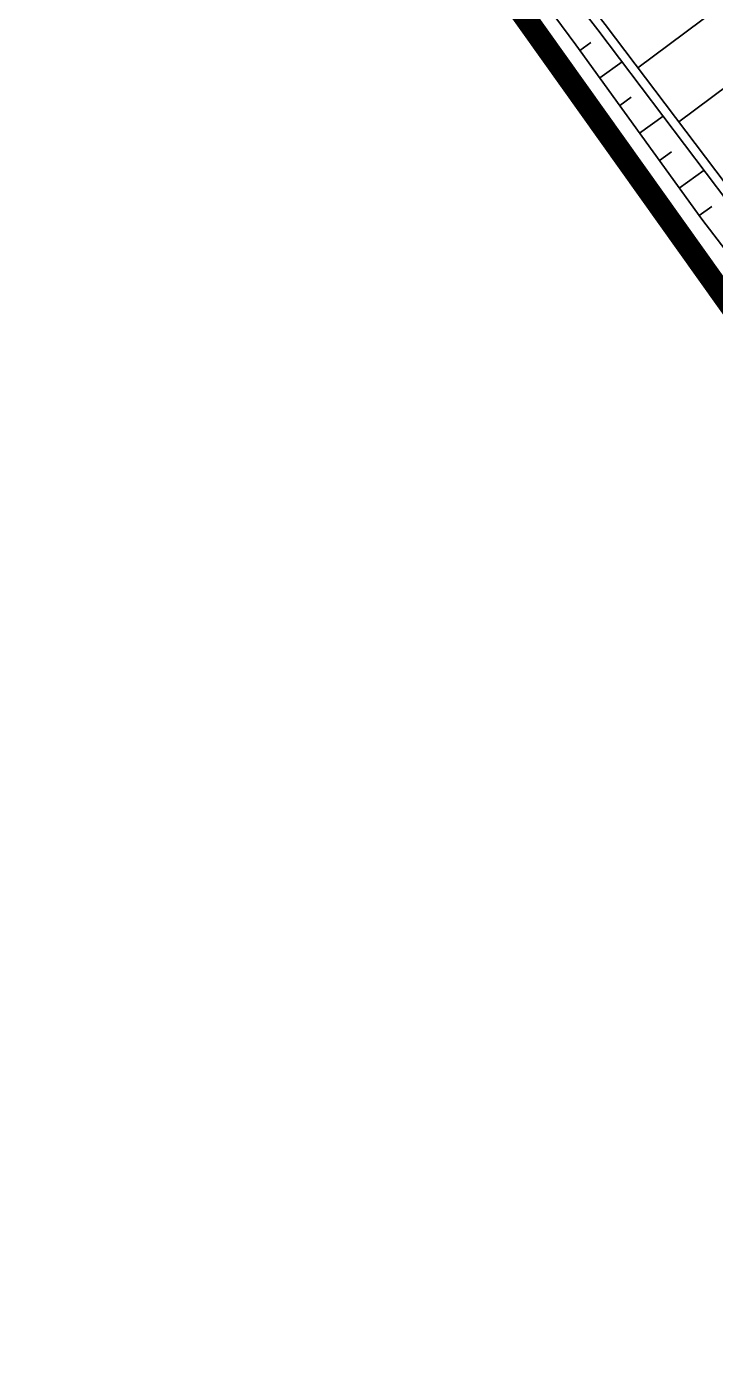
# Model space of a CAD drawing. Header units: millimetres. Extents: x 0 to 285450075, y -3000605 to 8125189010.
# Drawn here: x 6236284.1 to 6236314.5, y 5216735.6 to 5216794.7 of the extents above; entities that cross this region are included whole.
import ezdxf
from ezdxf import colors
from ezdxf.entities.mleader import LeaderData, LeaderLine
from ezdxf.math import Vec2, Vec3

# ---------------------------------------------------------------- set-up
doc = ezdxf.new("R2010")
doc.units = ezdxf.units.MM
for name, color, linetype in [('!Полоса отвода', 30, 'Continuous'), ('1 Этап ПК0+00-178+00 (1+).Ситуация.Проектные откосы', 84, 'Continuous'), ('Основное направление 30.05.Ось трассы', 7, 'Continuous')]:
    doc.layers.add(name, color=color, linetype=linetype)
doc.layers.add('ИС_Выноски', color=3, linetype='Continuous', lineweight=18)
doc.layers.add('ИС_Размер', color=3, linetype='Continuous', lineweight=18)
doc.styles.add('ISOCPEUR', font='isocpeur.ttf', dxfattribs={"width": 0.8, "oblique": 15, "height": 2.5})
doc.linetypes.add('гр.ПОЛЬ.10', pattern='A,6.75,-2,[131,ltypeshp.shx,S=0.75,R=0,X=-0.75,Y=-0.375],-2,6.75,[130,ltypeshp.shx,S=0.75,R=270.000001,X=-8.75,Y=-0.375],0', length=17.5)

# ---------------------------------------------------------------- blocks, each defined once
blk = doc.blocks.new('_DotBlank')
at = {"color": 0, "linetype": 'ByBlock', "lineweight": -2}
blk.add_line((-0.5, 0), (-1, 0), dxfattribs=at)
blk.add_circle((0, 0), 0.5, dxfattribs=at)
blk = doc.blocks.new('SLOPEA$C6DE3FD6B')
at = {"layer": '1 Этап ПК0+00-178+00 (1+).Ситуация.Проектные откосы'}
for p, q in [((6236317.121, 5216797.38, 7.752), (6236311.127, 5216792.905, 7.752)), ((6236318.916, 5216794.976, 7.752), (6236312.937, 5216790.512, 7.752))]:
    blk.add_line(p, q, dxfattribs=at)
at = {"layer": '1 Этап ПК0+00-178+00 (1+).Ситуация.Проектные откосы', "linetype": 'Continuous', "flags": 128}
blk.add_lwpolyline([(6236292.064, 5216816.95), (6236296.971, 5216810.952), (6236301.819, 5216804.902), (6236303.845, 5216802.336), (6236309.687, 5216794.809), (6236315.439, 5216787.204), (6236319.93, 5216781.132), (6236326.677, 5216771.773), (6236332.16, 5216763.947), (6236337.547, 5216756.048), (6236342.845, 5216748.08), (6236348.046, 5216740.041), (6236353.151, 5216731.932)], dxfattribs=at)
blk = doc.blocks.new('SLOPEA$C17351001')
at = {"layer": '1 Этап ПК0+00-178+00 (1+).Ситуация.Проектные откосы'}
for p, q in [((6236308.569, 5216793.67, 4.481), (6236309.047, 5216794.015, 4.481)), ((6236309.446, 5216792.454, 4.481), (6236310.43, 5216793.164, 4.481)), ((6236310.324, 5216791.237, 4.481), (6236310.83, 5216791.602, 4.481)), ((6236311.201, 5216790.021, 4.481), (6236312.241, 5216790.771, 4.481)), ((6236312.079, 5216788.804, 4.481), (6236312.612, 5216789.189, 4.481)), ((6236312.957, 5216787.588, 4.481), (6236314.051, 5216788.377, 4.481)), ((6236313.834, 5216786.371, 4.481), (6236314.395, 5216786.776, 4.481))]:
    blk.add_line(p, q, dxfattribs=at)
at = {"layer": '1 Этап ПК0+00-178+00 (1+).Ситуация.Проектные откосы', "linetype": 'Continuous', "flags": 128}
for points in [[(6236371.149, 5216700.259), (6236367.293, 5216706.909), (6236362.498, 5216715.217), (6236357.602, 5216723.46), (6236352.453, 5216731.551), (6236347.208, 5216739.569), (6236341.919, 5216747.544), (6236336.536, 5216755.445), (6236331.044, 5216763.263), (6236325.459, 5216771.005), (6236318.542, 5216780.227), (6236313.949, 5216786.212), (6236308.389, 5216793.92), (6236302.734, 5216801.555), (6236300.755, 5216804.147), (6236296.016, 5216810.261), (6236291.218, 5216816.323)], [(6236371.314, 5216700.34), (6236367.526, 5216707.025), (6236362.716, 5216715.329), (6236357.805, 5216723.567), (6236352.8, 5216731.74), (6236347.698, 5216739.845), (6236342.499, 5216747.88), (6236337.204, 5216755.843), (6236331.819, 5216763.738), (6236326.339, 5216771.559), (6236319.595, 5216780.914), (6236315.106, 5216786.982), (6236309.357, 5216794.583), (6236303.518, 5216802.106), (6236301.493, 5216804.671), (6236296.647, 5216810.718), (6236291.743, 5216816.712)]]:
    blk.add_lwpolyline(points, dxfattribs=at)

msp = doc.modelspace()

# ---------------------------------------------------------------- linework, layer by layer
at = {"layer": '!Полоса отвода', "color": 30, "linetype": 'гр.ПОЛЬ.10', "true_color": 0xff7f00, "transparency": 33554687, "const_width": 1}
msp.add_lwpolyline([(6235831.711, 5217126.3306), (6235854.2173, 5217113.6468), (6235933.9046, 5217077.1761), (6235929.8447, 5217069.9366), (6235957.8055, 5217052.5577), (6235964.5076, 5217063.135), (6236015.1873, 5217040.7815), (6236051.7119, 5217027.5132), (6236081.4492, 5217021.1147), (6236126.6412, 5217002.1085), (6236205.271, 5216919.2612), (6236295.0394, 5216810.7277), (6236353.2945, 5216728.9344), (6236405.3925, 5216628.9533), (6236433.0013, 5216547.4833), (6236444.8473, 5216481.3814), (6236448.927, 5216411.2943), (6236444.039, 5216301.1185), (6236439.7153, 5216194.5959), (6236448.6625, 5216032.8425)], dxfattribs=at)
at = {"layer": 'ИС_Размер', "linetype": 'Continuous'}
msp.add_circle((6226064.7742, 5217311.3687), 148840.0322, dxfattribs=at)

# ---------------------------------------------------------------- next in the draw order: leaders
at = {"layer": 'ИС_Выноски', "color": 3}
ml = msp.add_multileader_mtext('Standard', dxfattribs=at)
ml.set_content('ПК70+50\\P24+3х33+24', color=3, style='ISOCPEUR')
ml.set_leader_properties(color=256, linetype='ByLayer', lineweight=-1)
ml.set_arrow_properties(name='DOTBLANK')
ml.build(insert=Vec2(0, 0))
ml.multileader.update_dxf_attribs({"text_left_attachment_type": 6, "text_right_attachment_type": 6, "dogleg_length": 0.36, "arrow_head_size": 1500, "scale": 25})
ctx = ml.context
ctx.base_point, ctx.scale, ctx.char_height, ctx.arrow_head_size, ctx.landing_gap_size, ctx.plane_origin, ctx.plane_x_axis, ctx.plane_y_axis = Vec3(6236691.2056, 5217349.7238), 25, 125, 1500, 2.25, Vec3(6242724.0352, 5214845.6196), Vec3(1, 0.0000115), Vec3(-0.0000115, 1)
ctx.left_attachment, ctx.right_attachment, ctx.text_align_type = 6, 6, 1
notes = []
notes.append((ctx, [(0, (1, 1, 0), (6236671.0754, 5217349.7235), (1, 0.0000115), 20.1302, [(1, [(6236451.887, 5217068.3139)], 0, [])])]))
ctx.mtext.insert, ctx.mtext.text_direction, ctx.mtext.rotation, ctx.mtext.width, ctx.mtext.alignment, ctx.mtext.flow_direction = Vec3(6237088.6703, 5217499.7283), Vec3(1, 0.0000115), 0.0000115, 857.209003, 2, 5
ctx.mtext.has_bg_fill, ctx.mtext.bg_color, ctx.mtext.bg_scale_factor, ctx.mtext.bg_transparency, ctx.mtext.use_window_bg_color = 1, -1027028792, 1.5, 0, 1
for ctx, leaders in notes:
    for number, flags, end, landing, length, lines in leaders:
        leader = LeaderData()
        leader.index, (leader.has_last_leader_line, leader.has_dogleg_vector, leader.attachment_direction) = number, flags
        leader.last_leader_point, leader.dogleg_vector, leader.dogleg_length = Vec3(end), Vec3(landing), length
        for number, points, colour, breaks in lines:
            line = LeaderLine()
            line.index, line.vertices, line.color, line.breaks = number, Vec3.list(points), colors.encode_raw_color(colour), breaks
            leader.lines.append(line)
        ctx.leaders.append(leader)

# ---------------------------------------------------------------- next in the draw order: linework, layer by layer
at = {"layer": 'Основное направление 30.05.Ось трассы', "color": 1, "lineweight": 40, "true_color": 0xff0000, "flags": 128}
msp.add_lwpolyline([(6236484.5306, 5215168.6635), (6236481.8903, 5216316.6935, 0.0002441), (6236481.8575, 5216329.1934, 0.0007324), (6236481.8003, 5216341.6933, 0.0012207), (6236481.6942, 5216354.1928, 0.001709), (6236481.5149, 5216366.6915, 0.0021973), (6236481.238, 5216379.1884, 0.0026856), (6236480.839, 5216391.682, 0.0031738), (6236480.2937, 5216404.17, 0.0036621), (6236479.5777, 5216416.6494, 0.2782706), (6236007.742, 5217095.1932, 0.0036621), (6235996.2926, 5217100.2089, 0.0031738), (6235984.7756, 5217105.0676, 0.0026856), (6235973.2025, 5217109.791, 0.0021973), (6235961.5837, 5217114.4012, 0.001709), (6235949.9293, 5217118.9205, 0.0012207), (6235938.2486, 5217123.3715, 0.0007324), (6235926.5506, 5217127.7767, 0.0002441), (6235914.844, 5217132.1592), (6235320.4061, 5217354.4691, -0.0193391), (6234250.5061, 5217802.4742), (6233192.5927, 5218294.3631, 0.0310959)], format="xyb", dxfattribs=at)

# ---------------------------------------------------------------- next in the draw order: block references
at = {"layer": '1 Этап ПК0+00-178+00 (1+).Ситуация.Проектные откосы', "color": 7, "linetype": 'Continuous', "lineweight": -3}
for name in ['SLOPEA$C6DE3FD6B', 'SLOPEA$C17351001']:
    msp.add_blockref(name, (0, 0), dxfattribs=at)

doc.saveas('drawing.dxf')
